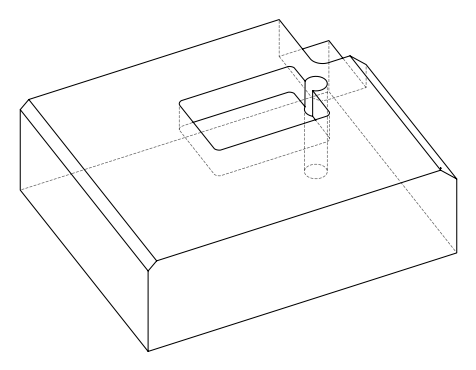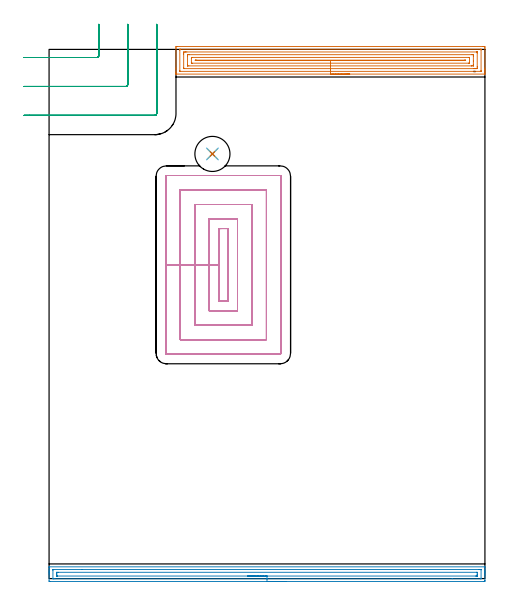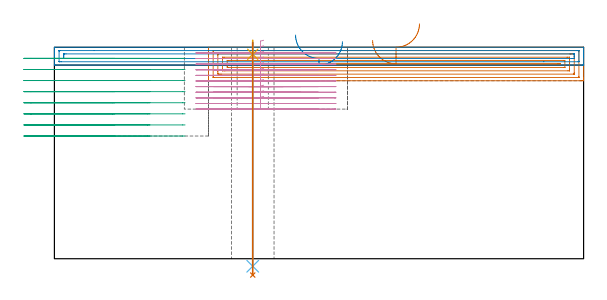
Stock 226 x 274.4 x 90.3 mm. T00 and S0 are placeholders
(PLAN: 7 operations, 5 tool changes, 41.3 min)
(1 AREA_MILL | FG_CHAMFER_SURFACE | UGT0205_001 | 7.86 min | 17104 mm3)
(2 AREA_MILL_1 | FG_CHAMFER_SURFACE_1 | UGT0205_001 | 5.63 min | 6531 mm3)
(3 MILL_CORNER_NOTCH_RECTANGULAR | CORNER_NOTCH_RECTANGULAR | UGT0201_094 | Follow Part, ap 5, ae 75% | 4.69 min | 108528 mm3)
(4 MILL_RECTANGULAR_POCKET | POCKET_RECTANGULAR_STRAIGHT | NXT0201_013 | Follow Part, ap 2.5, ae 75% | 22.32 min | 188135 mm3)
(5 SPOT_DRILL | STEP1HOLE | NXT0321_9005460120000 | 0.05 min | 208 mm3)
(6 DRILL_THROUGH_HOLE_INTO_CENTER | STEP1HOLE | NXT0301_065 | 0.38 min | 6114 mm3)
(7 DRILL_TO_ENLARGE_THROUGH_HOLE | STEP1HOLE | UGT0301_251 | 0.4 min | 16468 mm3)
(TOOL UGT0205_001 | Chamfer Mill 20 x 3 x 45 deg. | D20 FL50 Z2)
(TOOL UGT0201_094 | End mill 20 mm | D20 FL38 Z4)
(TOOL NXT0201_013 | ENDMILL 10mm | D10 FL30 Z4)
(TOOL NXT0321_9005460120000 | NC Spot Drill, 142deg, 12mm, Carbide, Uncoated | D12 PA142 FL30 Z2)
(TOOL NXT0301_065 | Carbide Drill 9.4mm [860.1-0940-075A1-MM 2214] | D9.4 PA140 FL98 Z2)
(TOOL UGT0301_251 | Twist Drill 18.2 mm | D18.2 PA118 FL135 Z2)
(OP 1 AREA_MILL)
G17 G21 G94 G90
T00 M6
G54
G17 G0 G90 X155.9 Y261.6 S1061 M3
G43 Z100.3 H0
G94 G1 X155.862 Z99.428 F250.
X155.748 Z98.563
X155.559 Z97.712
X155.297 Z96.88
X154.963 Z96.074
X154.56 Z95.3
X154.092 Z94.564
X153.56 Z93.872
X152.971 Z93.229
X152.328 Z92.639
X151.636 Z92.108
X150.9 Z91.64
X150.126 Z91.237
X149.32 Z90.903
X148.488 Z90.641
X147.637 Z90.452
X146.772 Z90.338
X145.9 Z90.3
X65.968
X65.809 Y261.602 Z90.288
X65.8 Y261.625 Z90.266
Y261.982 Z89.917
Y262.328 Z89.571
Y262.994 Z88.901
Y264.213 Z87.684
Y264.765 Z87.129
Y274.783 Z77.115
X65.804 Y275.391 Z76.506
X65.809 Y275.892 Z76.006
X65.907 Y275.895 Z76.003
X66.415 Y275.9 Z76.
X224.873
X225.386 Y275.899 Z76.001
X225.893 Y275.894 Z76.003
X225.991 Y275.892 Z76.006
X225.996 Y275.391 Z76.506
X226. Y274.782 Z77.115
Y264.765 Z87.129
Y264.213 Z87.684
Y263.88 Z88.017
Y263.327 Z88.569
Y262.994 Z88.901
Y262.328 Z89.571
Y261.982 Z89.917
Y261.625 Z90.266
X225.992 Y261.602 Z90.288
X225.833 Y261.6 Z90.3
X145.9
Y263.014 Z88.886
X67.979 Y263.015 Z88.885
X67.878 Y263.016 Z88.884
X67.829 Y263.019 Z88.881
X67.812 Y263.021 Z88.879
X67.809 Y263.036 Z88.864
X67.804 Y263.145 Z88.755
X67.801 Y263.391 Z88.509
Y274.017 Z77.883
X67.806 Y274.415 Z77.485
X67.81 Y274.467 Z77.433
X67.814 Y274.48 Z77.42
X67.82 Y274.481 Z77.419
X67.873 Y274.484 Z77.416
X67.983 Y274.485 Z77.415
X68.201 Y274.486 Z77.414
X223.821 Y274.485 Z77.415
X223.922 Y274.484 Z77.416
X223.972 Y274.481 Z77.419
X223.989 Y274.479 Z77.421
X223.991 Y274.464 Z77.436
X223.996 Y274.355 Z77.545
X223.999 Y274.109 Z77.791
Y263.483 Z88.417
X223.995 Y263.085 Z88.815
X223.99 Y263.033 Z88.867
X223.986 Y263.02 Z88.88
X223.98 Y263.019 Z88.881
X223.927 Y263.016 Z88.884
X223.818 Y263.015 Z88.885
X223.599 Y263.014 Z88.886
X145.9
Y264.428 Z87.472
X69.987 Y264.429 Z87.471
X69.874 Y264.431 Z87.469
X69.834 Y264.433 Z87.467
X69.817 Y264.434 Z87.466
X69.81 Y264.457 Z87.443
X69.805 Y264.58 Z87.32
X69.802 Y264.765 Z87.135
X69.8 Y264.95 Z86.95
Y272.034 Z79.866
X69.805 Y272.735 Z79.165
X69.809 Y272.911 Z78.989
X69.826 Y273.065 Z78.835
X69.987 Y273.066 Z78.834
X70.542 Y273.07 Z78.83
X70.88 Y273.071 Z78.829
X71.434
X221.813
X221.926 Y273.069 Z78.831
X221.966 Y273.067 Z78.833
X221.983 Y273.065 Z78.835
X221.99 Y273.043 Z78.857
X221.995 Y272.92 Z78.98
X221.998 Y272.735 Z79.165
X222. Y272.55 Z79.35
Y265.466 Z86.434
X221.995 Y264.765 Z87.135
X221.991 Y264.589 Z87.311
X221.974 Y264.435 Z87.465
X221.813 Y264.434 Z87.466
X221.259 Y264.43 Z87.47
X220.92 Y264.429 Z87.471
X220.367 Y264.428 Z87.472
X145.9
Y265.843 Z86.057
X72.472
X71.906 Y265.845 Z86.055
X71.845 Y265.847 Z86.053
X71.81 Y265.85 Z86.05
X71.807 Y265.895 Z86.005
X71.803 Y266.1 Z85.8
X71.8 Y266.509 Z85.391
Y270.964 Z80.936
X71.805 Y271.393 Z80.507
X71.81 Y271.607 Z80.293
X71.815 Y271.651 Z80.249
X71.867 Y271.653 Z80.247
X71.968 Y271.656 Z80.244
X72.666 Y271.657 Z80.243
X72.86
X219.328
X219.894 Y271.655 Z80.245
X219.955 Y271.653 Z80.247
X219.99 Y271.65 Z80.25
X219.993 Y271.605 Z80.295
X219.997 Y271.4 Z80.5
X220. Y270.991 Z80.909
Y268.334 Z83.566
Y266.536 Z85.364
X219.995 Y266.107 Z85.793
X219.99 Y265.893 Z86.007
X219.985 Y265.849 Z86.051
X219.933 Y265.847 Z86.053
X219.832 Y265.844 Z86.056
X219.134 Y265.843 Z86.057
X218.94
X145.9
Y267.257 Z84.643
X74.286
X73.954 Y267.258 Z84.642
X73.859 Y267.26 Z84.64
X73.809 Y267.264 Z84.636
X73.806 Y267.273 Z84.627
X73.802 Y267.329 Z84.571
X73.801 Y269.839 Z82.061
X73.805 Y270.078 Z81.822
X73.81 Y270.233 Z81.667
X74.12 Y270.24 Z81.66
X74.287 Y270.243 Z81.657
X217.514
X217.846 Y270.242 Z81.658
X217.941 Y270.24 Z81.66
X217.991 Y270.236 Z81.664
X217.994 Y270.227 Z81.673
X217.999 Y270.171 Z81.729
Y267.661 Z84.239
X217.995 Y267.422 Z84.478
X217.99 Y267.267 Z84.633
X217.68 Y267.26 Z84.64
X217.513 Y267.257 Z84.643
X145.9
Y268.671 Z83.229
X76.606 Y268.672 Z83.228
X76.239 Y268.674 Z83.226
X75.864 Y268.678 Z83.222
X75.81 Y268.684 Z83.216
X75.805 Y268.737 Z83.163
X75.81 Y268.82 Z83.08
X75.888 Y268.823 Z83.077
X76.079 Y268.827 Z83.073
X76.239 Y268.828 Z83.072
X76.606 Y268.829 Z83.071
X215.402 Y268.828 Z83.072
X215.562 Y268.827 Z83.073
X215.936 Y268.822 Z83.078
X215.99 Y268.816 Z83.084
X215.992 Y268.766 Z83.134
X215.967 Y268.678 Z83.222
X215.863 Y268.676 Z83.224
X215.562 Y268.673 Z83.227
X215.194 Y268.671 Z83.229
X215.035
X145.9
X145.028 Z83.267
X144.164 Z83.381
X143.312 Z83.57
X142.48 Z83.832
X141.674 Z84.166
X140.9 Z84.569
X140.164 Z85.037
X139.472 Z85.568
X138.829 Z86.158
X138.24 Z86.801
X137.709 Z87.493
X137.24 Z88.229
X136.837 Z89.003
X136.503 Z89.809
X136.241 Z90.641
X136.052 Z91.492
X135.938 Z92.357
X135.9 Z93.229
G0 Z100.3
M5
M2
(OP 2 AREA_MILL_1)
G17 G21 G94 G90
T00 M6
G54
G17 G0 G90 X123. Y-1.5 S1061 M3
G43 Z100.3 H0
Z92.7
G94 G1 X122.962 Z91.828 F250.
X122.848 Z90.964
X122.659 Z90.112
X122.397 Z89.28
X122.063 Z88.474
X121.66 Z87.7
X121.192 Z86.964
X120.66 Z86.272
X120.071 Z85.629
X119.428 Z85.04
X118.736 Z84.509
X118. Z84.04
X117.226 Z83.637
X116.42 Z83.303
X115.588 Z83.041
X114.736 Z82.852
X113.872 Z82.738
X113. Z82.7
X0.6
X0.281 Y-1.498 Z82.701
X0.01 Y-1.493 Z82.704
X0. Y-1.186 Z83.01
Y2.3 Z86.495
Y2.871 Z87.068
Y3.172 Z87.368
Y3.742 Z87.939
Y4.043 Z88.239
Y4.645 Z88.844
Y5.884 Z90.083
X0.002 Y5.993 Z90.185
X0.01 Y6.097 Z90.288
X0.154 Y6.1 Z90.3
X225.846
X225.99 Y6.097 Z90.288
X225.998 Y5.993 Z90.185
X226. Y5.883 Z90.083
Y4.645 Z88.844
Y4.043 Z88.239
Y3.742 Z87.939
Y3.172 Z87.368
Y2.871 Z87.068
Y2.303 Z86.497
Y1.714 Z85.909
Y-0.901 Z83.296
X225.997 Y-1.186 Z83.01
X225.99 Y-1.493 Z82.704
X225.719 Y-1.498 Z82.701
X225.4 Y-1.5 Z82.7
X113.
Y-0.086 Z84.114
X3.042
X2.384 Y-0.085 Z84.115
X2.147 Y-0.083 Z84.117
X2.044 Y-0.079 Z84.121
X2.009 Y-0.07 Z84.13
X2.007 Y-0.051 Z84.149
X2.001 Y0.059 Z84.259
X2. Y4.418 Z88.618
X2.002 Y4.544 Z88.744
X2.006 Y4.643 Z88.843
X2.01 Y4.672 Z88.872
X2.019 Y4.679 Z88.879
X2.056 Y4.681 Z88.881
X2.384 Y4.685 Z88.885
X17.006 Y4.686 Z88.886
X222.958
X223.616 Y4.685 Z88.885
X223.853 Y4.683 Z88.883
X223.956 Y4.679 Z88.879
X223.991 Y4.67 Z88.87
X223.993 Y4.651 Z88.851
X223.999 Y4.541 Z88.741
X224. Y0.182 Z84.382
X223.998 Y0.056 Z84.256
X223.994 Y-0.043 Z84.157
X223.99 Y-0.072 Z84.128
X223.981 Y-0.079 Z84.121
X223.944 Y-0.081 Z84.119
X223.616 Y-0.085 Z84.115
X209.008 Y-0.086 Z84.114
X113.
Y1.328 Z85.528
X4.27 Y1.329 Z85.529
X4.168 Y1.33 Z85.53
X4.067 Y1.334 Z85.534
X4.01 Y1.337 Z85.537
X4.006 Y1.374 Z85.574
X4.003 Y1.428 Z85.628
X4. Y1.592 Z85.792
Y2.3 Z86.5
Y2.464 Z86.664
X4.007 Y3.172 Z87.372
X4.01 Y3.253 Z87.453
X4.013 Y3.265 Z87.465
X4.033 Y3.268 Z87.468
X4.067 Y3.27 Z87.47
X4.168 Y3.271 Z87.471
X4.958 Y3.272 Z87.472
X221.73 Y3.271 Z87.471
X221.832 Y3.27 Z87.47
X221.933 Y3.266 Z87.466
X221.99 Y3.263 Z87.463
X221.994 Y3.226 Z87.426
X221.997 Y3.172 Z87.372
X222. Y3.008 Z87.208
Y2.3 Z86.5
Y2.136 Z86.336
X221.993 Y1.428 Z85.628
X221.99 Y1.347 Z85.547
X221.987 Y1.335 Z85.535
X221.967 Y1.332 Z85.532
X221.933 Y1.33 Z85.53
X221.832 Y1.329 Z85.529
X221.042 Y1.328 Z85.528
X113.
X112.128 Z85.567
X111.264 Z85.68
X110.412 Z85.869
X109.58 Z86.132
X108.774 Z86.465
X108. Z86.868
X107.264 Z87.337
X106.572 Z87.868
X105.929 Z88.457
X105.34 Z89.101
X104.808 Z89.793
X104.34 Z90.528
X103.937 Z91.302
X103.603 Z92.108
X103.341 Z92.94
X103.152 Z93.792
X103.038 Z94.657
X103. Z95.528
G0 Z100.3
M5
M2
(OP 3 MILL_CORNER_NOTCH_RECTANGULAR)
G17 G21 G94 G90
T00 M6
G54
G17 G0 G90 X-13. Y270.2 S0 M3
G43 Z100.3 H0
Z85.562
G94 G1 X-10. F250.
X24.804 F500.
G3 X25.8 Y271.196 R1.
G1 Y284.4
Y287.4 F250.
G0 Z100.3
X-13. Y255.2
Z85.562
G1 X-10.
X39.804 F500.
G3 X40.8 Y256.196 R1.
G1 Y284.4
Y287.4 F250.
G0 Z100.3
X-13. Y240.2
Z85.562
G1 X-10.
X54.8 F500.
G3 X55.8 Y241.2 R1.
G1 Y284.4
Y287.4 F250.
G0 Z100.3
X-13. Y270.2
Z80.825
G1 X-10.
X24.804 F500.
G3 X25.8 Y271.196 R1.
G1 Y284.4
Y287.4 F250.
G0 Z100.3
X-13. Y255.2
Z80.825
G1 X-10.
X39.804 F500.
G3 X40.8 Y256.196 R1.
G1 Y284.4
Y287.4 F250.
G0 Z100.3
X-13. Y240.2
Z80.825
G1 X-10.
X54.8 F500.
G3 X55.8 Y241.2 R1.
G1 Y284.4
Y287.4 F250.
G0 Z100.3
X-13. Y270.2
Z76.087
G1 X-10.
X24.804 F500.
G3 X25.8 Y271.196 R1.
G1 Y284.4
Y287.4 F250.
G0 Z100.3
X-13. Y255.2
Z76.087
G1 X-10.
X39.804 F500.
G3 X40.8 Y256.196 R1.
G1 Y284.4
Y287.4 F250.
G0 Z100.3
X-13. Y240.2
Z76.087
G1 X-10.
X54.8 F500.
G3 X55.8 Y241.2 R1.
G1 Y284.4
Y287.4 F250.
G0 Z100.3
X-13. Y270.2
Z71.35
G1 X-10.
X24.804 F500.
G3 X25.8 Y271.196 R1.
G1 Y284.4
Y287.4 F250.
G0 Z100.3
X-13. Y255.2
Z71.35
G1 X-10.
X39.804 F500.
G3 X40.8 Y256.196 R1.
G1 Y284.4
Y287.4 F250.
G0 Z100.3
X-13. Y240.2
Z71.35
G1 X-10.
X54.8 F500.
G3 X55.8 Y241.2 R1.
G1 Y284.4
Y287.4 F250.
G0 Z100.3
X-13. Y270.2
Z66.612
G1 X-10.
X24.804 F500.
G3 X25.8 Y271.196 R1.
G1 Y284.4
Y287.4 F250.
G0 Z100.3
X-13. Y255.2
Z66.612
G1 X-10.
X39.804 F500.
G3 X40.8 Y256.196 R1.
G1 Y284.4
Y287.4 F250.
G0 Z100.3
X-13. Y240.2
Z66.612
G1 X-10.
X54.8 F500.
G3 X55.8 Y241.2 R1.
G1 Y284.4
Y287.4 F250.
G0 Z100.3
X-13. Y270.2
Z61.875
G1 X-10.
X24.804 F500.
G3 X25.8 Y271.196 R1.
G1 Y284.4
Y287.4 F250.
G0 Z100.3
X-13. Y255.2
Z61.875
G1 X-10.
X39.804 F500.
G3 X40.8 Y256.196 R1.
G1 Y284.4
Y287.4 F250.
G0 Z100.3
X-13. Y240.2
Z61.875
G1 X-10.
X54.8 F500.
G3 X55.8 Y241.2 R1.
G1 Y284.4
Y287.4 F250.
G0 Z100.3
X-13. Y270.2
Z57.137
G1 X-10.
X24.804 F500.
G3 X25.8 Y271.196 R1.
G1 Y284.4
Y287.4 F250.
G0 Z100.3
X-13. Y255.2
Z57.137
G1 X-10.
X39.804 F500.
G3 X40.8 Y256.196 R1.
G1 Y284.4
Y287.4 F250.
G0 Z100.3
X-13. Y240.2
Z57.137
G1 X-10.
X54.8 F500.
G3 X55.8 Y241.2 R1.
G1 Y284.4
Y287.4 F250.
G0 Z100.3
X-13. Y270.2
Z52.4
G1 X-10.
X24.804 F500.
G3 X25.8 Y271.196 R1.
G1 Y284.4
Y287.4 F250.
G0 Z100.3
X-13. Y255.2
Z52.4
G1 X-10.
X39.804 F500.
G3 X40.8 Y256.196 R1.
G1 Y284.4
Y287.4 F250.
G0 Z100.3
X-13. Y240.2
Z52.4
G1 X-10.
X54.8 F500.
G3 X55.8 Y241.2 R1.
G1 Y284.4
Y287.4 F250.
G0 Z100.3
M5
M2
(OP 4 MILL_RECTANGULAR_POCKET)
G17 G21 G94 G90
T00 M6
G54
G17 G0 G90 X89.353 Y181.5 S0 M3
G43 Z100.3 H0
Z93.3
G94 G1 X88. Z92.937 F250.
Y162.7 Z87.9
Y143.9 F500.
X92.7
Y181.5
X88.
Y162.7
X83.
Y138.9
X97.7
Y186.5
X91.361
X83.
Y162.7
X75.5
Y131.4
X105.2
Y194.
X91.361
X75.5
Y162.7
X68.
Y123.9
X112.7
Y201.5
X68.
Y162.7
X60.5
Y116.8
G3 X60.9 Y116.4 R0.4
G1 X119.8
G3 X120.2 Y116.8 R0.4
G1 Y208.6
G3 X119.8 Y209. R0.4
G1 X60.9
G3 X60.5 Y208.6 R0.4
G1 Y162.7
Y161.7
G0 X89.353 Y181.5 Z90.9
G1 X88. Z90.537 F250.
Y162.7 Z85.5
Y143.9 F500.
X92.7
Y181.5
X88.
Y162.7
X83.
Y138.9
X97.7
Y186.5
X91.361
X83.
Y162.7
X75.5
Y131.4
X105.2
Y194.
X91.361
X75.5
Y162.7
X68.
Y123.9
X112.7
Y201.5
X68.
Y162.7
X60.5
Y116.8
G3 X60.9 Y116.4 R0.4
G1 X119.8
G3 X120.2 Y116.8 R0.4
G1 Y208.6
G3 X119.8 Y209. R0.4
G1 X60.9
G3 X60.5 Y208.6 R0.4
G1 Y162.7
Y161.7
G0 X89.353 Y181.5 Z88.5
G1 X88. Z88.137 F250.
Y162.7 Z83.1
Y143.9 F500.
X92.7
Y181.5
X88.
Y162.7
X83.
Y138.9
X97.7
Y186.5
X91.361
X83.
Y162.7
X75.5
Y131.4
X105.2
Y194.
X91.361
X75.5
Y162.7
X68.
Y123.9
X112.7
Y201.5
X68.
Y162.7
X60.5
Y116.8
G3 X60.9 Y116.4 R0.4
G1 X119.8
G3 X120.2 Y116.8 R0.4
G1 Y208.6
G3 X119.8 Y209. R0.4
G1 X60.9
G3 X60.5 Y208.6 R0.4
G1 Y162.7
Y161.7
G0 X89.353 Y181.5 Z86.1
G1 X88. Z85.737 F250.
Y162.7 Z80.7
Y143.9 F500.
X92.7
Y181.5
X88.
Y162.7
X83.
Y138.9
X97.7
Y186.5
X83.
Y162.7
X75.5
Y131.4
X105.2
Y194.
X75.5
Y162.7
X68.
Y123.9
X112.7
Y201.5
X68.
Y162.7
X60.5
Y116.8
G3 X60.9 Y116.4 R0.4
G1 X119.8
G3 X120.2 Y116.8 R0.4
G1 Y208.6
G3 X119.8 Y209. R0.4
G1 X60.9
G3 X60.5 Y208.6 R0.4
G1 Y162.7
Y161.7
G0 X89.353 Y181.5 Z83.7
G1 X88. Z83.337 F250.
Y162.7 Z78.3
Y143.9 F500.
X92.7
Y181.5
X88.
Y162.7
X83.
Y138.9
X97.7
Y186.5
X91.361
X83.
Y162.7
X75.5
Y131.4
X105.2
Y194.
X91.361
X75.5
Y162.7
X68.
Y123.9
X112.7
Y201.5
X68.
Y162.7
X60.5
Y116.8
G3 X60.9 Y116.4 R0.4
G1 X119.8
G3 X120.2 Y116.8 R0.4
G1 Y208.6
G3 X119.8 Y209. R0.4
G1 X60.9
G3 X60.5 Y208.6 R0.4
G1 Y162.7
Y161.7
G0 X89.353 Y181.5 Z81.3
G1 X88. Z80.937 F250.
Y162.7 Z75.9
Y143.9 F500.
X92.7
Y181.5
X88.
Y162.7
X83.
Y138.9
X97.7
Y186.5
X91.361
X83.
Y162.7
X75.5
Y131.4
X105.2
Y194.
X91.361
X75.5
Y162.7
X68.
Y123.9
X112.7
Y201.5
X68.
Y162.7
X60.5
Y116.8
G3 X60.9 Y116.4 R0.4
G1 X119.8
G3 X120.2 Y116.8 R0.4
G1 Y208.6
G3 X119.8 Y209. R0.4
G1 X60.9
G3 X60.5 Y208.6 R0.4
G1 Y162.7
Y161.7
G0 X89.353 Y181.5 Z78.9
G1 X88. Z78.537 F250.
Y162.7 Z73.5
Y143.9 F500.
X92.7
Y181.5
X88.
Y162.7
X83.
Y138.9
X97.7
Y186.5
X91.361
X83.
Y162.7
X75.5
Y131.4
X105.2
Y194.
X91.361
X75.5
Y162.7
X68.
Y123.9
X112.7
Y201.5
X68.
Y162.7
X60.5
Y116.8
G3 X60.9 Y116.4 R0.4
G1 X119.8
G3 X120.2 Y116.8 R0.4
G1 Y208.6
G3 X119.8 Y209. R0.4
G1 X60.9
G3 X60.5 Y208.6 R0.4
G1 Y162.7
Y161.7
G0 X89.353 Y181.5 Z76.5
G1 X88. Z76.137 F250.
Y162.7 Z71.1
Y143.9 F500.
X92.7
Y181.5
X88.
Y162.7
X83.
Y138.9
X97.7
Y186.5
X91.361
X83.
Y162.7
X75.5
Y131.4
X105.2
Y194.
X91.361
X75.5
Y162.7
X68.
Y123.9
X112.7
Y201.5
X68.
Y162.7
X60.5
Y116.8
G3 X60.9 Y116.4 R0.4
G1 X119.8
G3 X120.2 Y116.8 R0.4
G1 Y208.6
G3 X119.8 Y209. R0.4
G1 X60.9
G3 X60.5 Y208.6 R0.4
G1 Y162.7
Y161.7
G0 X89.353 Y181.5 Z74.1
G1 X88. Z73.737 F250.
Y162.7 Z68.7
Y143.9 F500.
X92.7
Y181.5
X88.
Y162.7
X83.
Y138.9
X97.7
Y186.5
X91.361
X83.
Y162.7
X75.5
Y131.4
X105.2
Y194.
X91.361
X75.5
Y162.7
X68.
Y123.9
X112.7
Y201.5
X68.
Y162.7
X60.5
Y116.8
G3 X60.9 Y116.4 R0.4
G1 X119.8
G3 X120.2 Y116.8 R0.4
G1 Y208.6
G3 X119.8 Y209. R0.4
G1 X60.9
G3 X60.5 Y208.6 R0.4
G1 Y162.7
Y161.7
G0 X89.353 Y181.5 Z71.7
G1 X88. Z71.337 F250.
Y162.7 Z66.3
Y143.9 F500.
X92.7
Y181.5
X88.
Y162.7
X83.
Y138.9
X97.7
Y186.5
X91.361
X83.
Y162.7
X75.5
Y131.4
X105.2
Y194.
X91.361
X75.5
Y162.7
X68.
Y123.9
X112.7
Y201.5
X68.
Y162.7
X60.5
Y116.8
G3 X60.9 Y116.4 R0.4
G1 X119.8
G3 X120.2 Y116.8 R0.4
G1 Y208.6
G3 X119.8 Y209. R0.4
G1 X60.9
G3 X60.5 Y208.6 R0.4
G1 Y162.7
Y161.7
G0 X89.353 Y181.5 Z69.3
G1 X88. Z68.937 F250.
Y162.7 Z63.9
Y143.9 F500.
X92.7
Y181.5
X88.
Y162.7
X83.
Y138.9
X97.7
Y186.5
X91.361
X83.
Y162.7
X75.5
Y131.4
X105.2
Y194.
X91.361
X75.5
Y162.7
X68.
Y123.9
X112.7
Y201.5
X68.
Y162.7
X60.5
Y116.8
G3 X60.9 Y116.4 R0.4
G1 X119.8
G3 X120.2 Y116.8 R0.4
G1 Y208.6
G3 X119.8 Y209. R0.4
G1 X60.9
G3 X60.5 Y208.6 R0.4
G1 Y162.7
Y161.7
G0 Z100.3
M5
M2
(OP 5 SPOT_DRILL)
G17 G21 G94 G90
T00 M6
G54
G17 G0 G90 X84.7 Y220.2 S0 M3
G43 Z100.3 H0
G94 G81 G98 Z87.3 F250. R93.3
G80
M5
M2
(OP 6 DRILL_THROUGH_HOLE_INTO_CENTER)
G17 G21 G94 G90
T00 M6
G54
G17 G0 G90 X84.7 Y220.2 S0 M3
G43 Z100.3 H1
G94 G73 G98 Z-3.211 F250. Q9.351 R92.3
G80
M5
M2
(OP 7 DRILL_TO_ENLARGE_THROUGH_HOLE)
G17 G21 G94 G90
T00 M6
G54
G17 G0 G90 X84.7 Y220.2 S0 M3
G43 Z100.3 H0
G94 G73 G98 Z-6.968 F250. Q16.211 R92.3
G80
M5
M2
